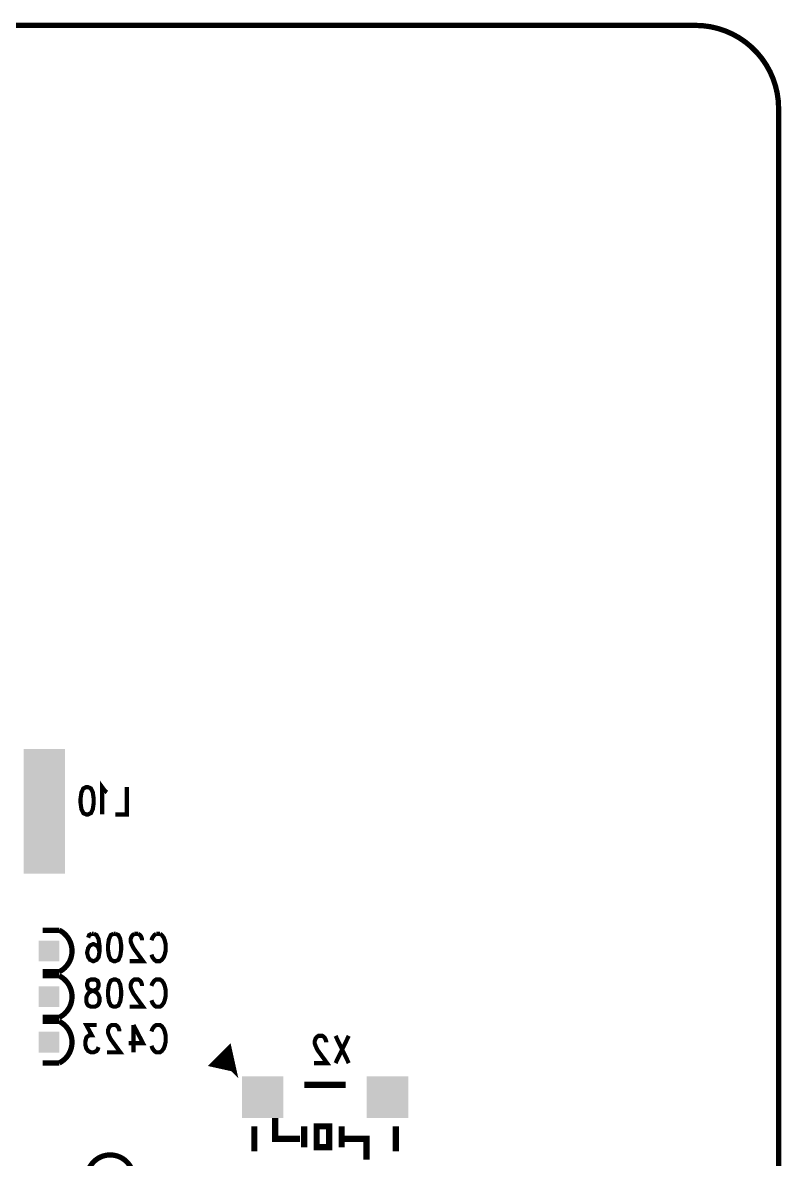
# Model space of a CAD drawing. Extents: x 64 to 173, y 17 to 95.
# Drawn here: x 154.63 to 172.87, y 58.93 to 86.26 of the extents above; entities that cross this region are included whole.
import ezdxf

# ---------------------------------------------------------------- set-up
doc = ezdxf.new("R2010")
doc.units = 0
doc.header["$MEASUREMENT"] = 0
doc.layers.get('0').update_dxf_attribs({"linetype": 'CONTINUOUS'})
doc.layers.add('PASTEMASKBOTTOM', color=5, linetype='CONTINUOUS')
doc.layers.add('SILKSCREENBOTTO', color=9, linetype='CONTINUOUS')

# ---------------------------------------------------------------- blocks, each defined once
blk = doc.blocks.new('SQUARE_22')
blk.add_solid([(0.499998, 0.499998), (0.499998, -0.499998), (-0.499998, 0.499998), (-0.499998, -0.499998)])
blk = doc.blocks.new('SQUARE_225')
blk.add_solid([(0.250062, 0.250062), (0.250062, -0.250062), (-0.250062, 0.250062), (-0.250062, -0.250062)])
blk = doc.blocks.new('RECTANGLE_242')
blk.add_solid([(0.499998, 1.499996), (0.499998, -1.499996), (-0.499998, 1.499996), (-0.499998, -1.499996)])

msp = doc.modelspace()

# ---------------------------------------------------------------- linework, layer by layer
at = {"layer": 'PASTEMASKBOTTOM', "color": 5, "const_width": 0.127}
for points in [[(126.806, 86.198), (170.804, 86.198)], [(172.804, 84.198), (172.804, 19.189)]]:
    msp.add_lwpolyline(points, dxfattribs=at)
msp.add_lwpolyline([(172.804, 84.198, 0.414214), (170.804, 86.198)], format="xyb", dxfattribs=at)
at = {"layer": 'SILKSCREENBOTTO', "color": 5}
for points, const_width in [([(126.806, 86.198), (170.804, 86.198)], 0.127), ([(172.804, 84.198), (172.804, 19.189)], 0.127), ([(156.198, 67.881), (156.266, 67.85), (156.311, 67.756), (156.334, 67.6), (156.334, 67.506), (156.311, 67.35), (156.266, 67.256), (156.198, 67.225), (156.152, 67.225), (156.084, 67.256), (156.039, 67.35), (156.016, 67.506), (156.016, 67.6), (156.039, 67.756), (156.084, 67.85), (156.152, 67.881), (156.198, 67.881)], 0.1), ([(156.652, 67.756), (156.606, 67.788), (156.538, 67.881), (156.538, 67.225)], 0.1), ([(157.129, 67.881), (157.129, 67.225), (156.857, 67.225)], 0.1), ([(155.105, 64.441), (155.505, 64.441)], 0.127), ([(156.336, 64.355), (156.404, 64.323), (156.45, 64.229), (156.472, 64.073), (156.472, 63.917), (156.45, 63.792), (156.404, 63.73), (156.336, 63.698), (156.313, 63.698), (156.245, 63.73), (156.2, 63.792), (156.177, 63.886), (156.177, 63.917), (156.2, 64.011), (156.245, 64.073), (156.313, 64.105), (156.336, 64.105), (156.404, 64.073), (156.45, 64.011), (156.472, 63.917)], 0.1), ([(156.2, 64.261), (156.222, 64.323), (156.29, 64.355)], 0.1), ([(156.29, 64.355), (156.336, 64.355)], 0.1), ([(156.859, 64.355), (156.927, 64.323), (156.972, 64.229), (156.995, 64.073), (156.995, 63.98), (156.972, 63.823), (156.927, 63.73), (156.859, 63.698), (156.813, 63.698), (156.745, 63.73), (156.7, 63.823), (156.677, 63.98), (156.677, 64.073), (156.7, 64.229), (156.745, 64.323), (156.813, 64.355)], 0.1), ([(156.813, 64.355), (156.859, 64.355)], 0.1), ([(157.313, 64.355), (157.268, 64.323), (157.245, 64.292), (157.222, 64.229), (157.222, 64.167), (157.245, 64.105), (157.29, 64.011), (157.518, 63.698), (157.2, 63.698)], 0.1), ([(157.404, 64.355), (157.313, 64.355)], 0.1), ([(157.495, 64.198), (157.495, 64.229), (157.472, 64.292), (157.45, 64.323), (157.404, 64.355)], 0.1), ([(157.722, 64.198), (157.745, 64.261), (157.791, 64.323), (157.836, 64.355)], 0.1), ([(157.927, 64.355), (157.972, 64.323), (158.018, 64.261), (158.041, 64.198), (158.063, 64.105), (158.063, 63.948), (158.041, 63.855), (158.018, 63.792), (157.972, 63.73), (157.927, 63.698), (157.836, 63.698), (157.791, 63.73), (157.745, 63.792), (157.722, 63.855)], 0.1), ([(157.836, 64.355), (157.927, 64.355)], 0.1), ([(155.505, 63.441), (155.105, 63.441)], 0.127), ([(155.105, 63.344), (155.505, 63.344)], 0.127), ([(156.359, 63.257), (156.427, 63.226), (156.45, 63.163), (156.45, 63.101), (156.427, 63.038), (156.381, 63.007), (156.29, 62.976), (156.222, 62.945), (156.177, 62.882), (156.154, 62.82), (156.154, 62.726), (156.177, 62.664), (156.2, 62.632), (156.268, 62.601), (156.359, 62.601), (156.427, 62.632), (156.45, 62.664), (156.472, 62.726), (156.472, 62.82), (156.45, 62.882), (156.404, 62.945), (156.336, 62.976), (156.245, 63.007), (156.2, 63.038), (156.177, 63.101), (156.177, 63.163), (156.2, 63.226), (156.268, 63.257), (156.359, 63.257)], 0.1), ([(156.859, 63.257), (156.927, 63.226), (156.972, 63.132), (156.995, 62.976), (156.995, 62.882), (156.972, 62.726), (156.927, 62.632), (156.859, 62.601), (156.813, 62.601), (156.745, 62.632), (156.7, 62.726), (156.677, 62.882), (156.677, 62.976), (156.7, 63.132), (156.745, 63.226), (156.813, 63.257), (156.859, 63.257)], 0.1), ([(157.495, 63.101), (157.495, 63.132), (157.472, 63.195), (157.45, 63.226), (157.404, 63.257), (157.313, 63.257), (157.268, 63.226), (157.245, 63.195), (157.222, 63.132), (157.222, 63.07), (157.245, 63.007), (157.29, 62.914), (157.518, 62.601), (157.2, 62.601)], 0.1), ([(157.722, 63.101), (157.745, 63.163), (157.791, 63.226), (157.836, 63.257), (157.927, 63.257), (157.972, 63.226), (158.018, 63.163), (158.041, 63.101), (158.063, 63.007), (158.063, 62.851), (158.041, 62.757), (158.018, 62.695), (157.972, 62.632), (157.927, 62.601), (157.836, 62.601), (157.791, 62.632), (157.745, 62.695), (157.722, 62.757)], 0.1), ([(155.505, 62.344), (155.105, 62.344)], 0.127), ([(155.105, 62.249), (155.505, 62.249)], 0.127), ([(156.404, 62.162), (156.154, 62.162), (156.29, 61.912), (156.222, 61.912), (156.177, 61.881), (156.154, 61.85), (156.131, 61.756), (156.131, 61.694), (156.154, 61.6), (156.2, 61.537), (156.268, 61.506), (156.336, 61.506), (156.404, 61.537), (156.427, 61.569), (156.45, 61.631)], 0.1), ([(156.95, 62.006), (156.95, 62.037), (156.927, 62.1), (156.904, 62.131), (156.859, 62.162), (156.768, 62.162), (156.722, 62.131), (156.7, 62.1), (156.677, 62.037), (156.677, 61.975), (156.7, 61.912), (156.745, 61.819), (156.972, 61.506), (156.654, 61.506)], 0.1), ([(157.29, 62.162), (157.518, 61.725), (157.177, 61.725)], 0.1), ([(157.29, 62.162), (157.29, 61.506)], 0.1), ([(157.722, 62.006), (157.745, 62.068), (157.791, 62.131), (157.836, 62.162), (157.927, 62.162), (157.972, 62.131), (158.018, 62.068), (158.041, 62.006), (158.063, 61.912), (158.063, 61.756), (158.041, 61.662), (158.018, 61.6), (157.972, 61.537), (157.927, 61.506), (157.836, 61.506), (157.791, 61.537), (157.745, 61.6), (157.722, 61.662)], 0.1), ([(161.922, 61.745), (161.922, 61.776), (161.899, 61.839), (161.876, 61.87), (161.831, 61.901), (161.74, 61.901), (161.695, 61.87), (161.672, 61.839), (161.649, 61.776), (161.649, 61.714), (161.672, 61.651), (161.717, 61.557), (161.945, 61.245), (161.627, 61.245)], 0.1), ([(162.467, 61.901), (162.149, 61.245)], 0.1), ([(162.149, 61.901), (162.467, 61.245)], 0.1), ([(159.681, 61.12), (159.231, 61.22), (159.581, 61.57), (159.681, 61.12), (159.431, 61.37)], 0.152), ([(159.381, 61.22), (159.581, 61.42)], 0.152), ([(155.505, 61.249), (155.105, 61.249)], 0.127), ([(161.396, 60.724), (162.396, 60.724)], 0.15), ([(161.296, 59.424), (160.696, 59.424), (160.696, 59.924)], 0.15), ([(160.196, 59.124), (160.196, 59.724)], 0.15), ([(161.396, 59.224), (161.396, 59.724)], 0.15), ([(161.696, 59.224), (161.696, 59.724), (161.996, 59.724), (161.996, 59.224), (161.696, 59.224)], 0.15), ([(162.296, 59.224), (162.296, 59.724)], 0.15), ([(163.596, 59.124), (163.596, 59.724)], 0.15), ([(162.296, 59.424), (162.896, 59.424), (162.896, 58.924)], 0.15)]:
    msp.add_lwpolyline(points, dxfattribs=dict(at, const_width=const_width))
at = {"layer": 'SILKSCREENBOTTO', "color": 5, "const_width": 0.127}
for points in [[(172.804, 84.198, 0.414214), (170.804, 86.198)], [(155.505, 63.442, 0.613495), (155.505, 64.442)], [(155.505, 62.344, 0.613495), (155.505, 63.344)], [(155.505, 61.249, 0.613427), (155.505, 62.249)], [(157.23, 58.731, 0.613495), (156.23, 58.73)]]:
    msp.add_lwpolyline(points, format="xyb", dxfattribs=at)

# ---------------------------------------------------------------- block references
at = {"layer": 'PASTEMASKBOTTOM', "color": 5}
for name, p in [('RECTANGLE_242', (155.146, 67.302)), ('SQUARE_225', (155.258, 63.941)), ('SQUARE_225', (155.258, 62.844)), ('SQUARE_225', (155.258, 61.749)), ('SQUARE_22', (160.396, 60.424)), ('SQUARE_22', (163.396, 60.424))]:
    msp.add_blockref(name, p, dxfattribs=at)

doc.saveas('drawing.dxf')
